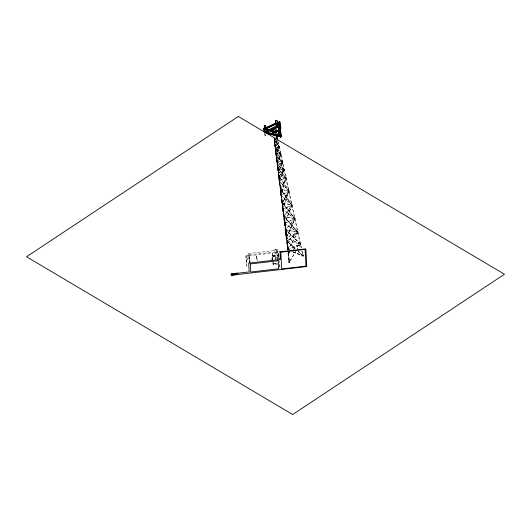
<?xml version="1.0" encoding="UTF-8"?>
<svg xmlns="http://www.w3.org/2000/svg" width="531" height="531" viewBox="0 0 531 531"><rect width="100%" height="100%" fill="white"/><g stroke="black" fill="none" stroke-linecap="round" stroke-linejoin="round"><path stroke-width="0.4" stroke-dasharray="2.65 1.99" d="M281.145 154.594L276.186 156.678L274.261 138.14M276.485 156.545L282.764 162.32L278.377 172.94L274.447 140.224M282.645 162.546L277.992 168.539L284.37 170.205L277.235 164.889C276.817 159.685 275.41 149.556 274.952 145.74M300.566 244.141L286.209 237.875L297.997 232.312L284.185 216.429M286.123 177.759L278.098 168.5L279.352 180.918L280.879 189.627L279.352 180.918L274.421 139.613M287.344 241.24L286.143 237.795L285.738 229.618C282.207 206.844 279.737 183.865 276.983 160.966L280.972 154.481L277.361 164.949L282.738 162.526M286.083 237.676L286.448 237.762L285.924 229.651L284.563 223.491L298.01 232.186M297.984 232.319L287.829 250.015L287.344 241.041L296.066 249.152M280.547 189.54L280.912 189.653L279.173 180.945L276.027 153.333L279.479 146.702L275.224 148.726L277.268 140.197M279.492 146.722L276.346 156.605L276.193 153.26L282.605 162.32M278.065 168.719L282.751 162.433L277.096 160.86L277.222 164.935L280.853 154.501M282.718 162.307L277.242 164.802L277.056 160.893L284.51 170.146M281.184 154.528L277.089 160.92L278.383 172.914L278.231 168.639M289.11 191.027L288.771 191.206L289.13 191.054L278.987 176.133L286.063 177.686L279.001 176.325L284.43 170.066L278.324 172.98L286.136 177.799L280.833 195.129M289.116 191.153L279.173 180.945L278.934 176.186L284.357 169.953M284.185 170.046L279.352 180.978L279.193 176.299M284.324 223.611L295.143 218.679L282.386 202.862L292.057 205.012L284.596 223.604L282.525 202.935L281.098 195.129L279.127 176.212L278.337 172.781L286.129 177.825L280.919 195.176L291.977 205.158L280.786 189.481L289.023 190.961L280.892 189.534M295.136 218.646L286.163 237.842L284.025 216.316L282.658 209.367L282.326 202.935L288.937 190.994L282.837 209.413L282.519 202.915L284.589 223.611L284.224 216.29L282.791 209.267L294.99 218.58M288.16 249.656L287.384 241.107L286.309 237.702L295.024 218.745L282.665 209.393L280.633 189.547L286.05 177.686L279.279 181.018L288.997 191.233L281.025 195.235L280.766 189.514L292.043 205.019L282.26 202.902M291.99 204.966L284.676 223.491M297.911 232.186L287.185 241.081L287.643 249.975L285.724 229.657L294.99 218.633L284.43 223.631L297.997 232.386L286.182 237.702L300.599 243.935M256.592 256.002L257.329 260.648M282.724 162.38L276.186 156.599L275.038 145.567L281.058 154.567L277.162 161.012M282.731 162.433L276.08 156.579L276.452 156.486M289.037 191.12L278.928 176.239L284.443 170.039L276.99 160.986L282.665 162.307M277.441 164.783L284.43 170.006L277.859 168.579L286.083 177.719L279.206 180.991L284.204 170.159M292.11 205.125L282.678 209.413L280.839 189.487M284.304 216.356L286.342 237.788L295.03 218.692L282.326 202.961L288.764 191.08M282.565 209.34L283.01 209.38M280.879 195.076L292.05 204.993L284.55 223.651M300.373 244.16L285.764 229.591L297.937 232.253L287.211 241.074L287.988 249.67L287.105 241.074L294.911 248.123M286.003 229.545L285.632 229.724L297.991 232.419L287.244 241.213L294.771 248.203M277.978 168.526L278.29 173.02L284.437 170.039M277.474 164.922L277.043 164.882M289.03 191.16L280.912 195.156L280.64 189.594L286.129 177.819M281.072 154.548L275.363 148.527L275.211 145.726L276.95 140.635M294.917 218.732L284.065 216.382L297.864 232.439L284.025 216.323L291.897 205.006L284.185 216.382L294.937 218.633M276.346 156.519L279.273 146.616M282.465 202.882L294.871 218.765M294.951 218.832L285.744 229.717L300.5 244.134M287.304 241.054L300.486 243.948M287.696 249.875L300.526 243.981L285.731 229.697L286.07 229.584M280.892 154.68L275.211 148.707L279.485 146.742M282.804 209.28L288.751 191.18M288.964 191.147L282.426 203.028M280.979 154.621L275.045 145.673L279.366 146.689L276.127 153.413L281.012 154.461M279.565 260.163L278.158 251.13L276.797 251.296L278.038 251.316L278.835 256.002M283.926 216.329L284.317 216.25M274.255 137.994L279.346 146.729L274.142 140.25M286.209 237.709L286.289 237.715M282.771 209.274L292.017 204.986M293.059 249.55L300.513 244.094L297.645 248.78M278.105 172.894L284.35 170M257.196 260.661L256.486 256.055L257.316 260.648M284.37 223.657L284.065 216.23M285.87 229.611L287.822 249.955M292.959 249.397L300.506 243.988L297.486 248.681M284.404 170.066L277.242 164.869M276.326 156.592L280.945 154.481L276.054 153.393L282.718 162.42L278.111 172.86M277.262 139.401L275.217 148.653L281.052 154.561M249.882 263.449L249.158 257.668M287.775 250.041L300.486 244.028M276.777 140.576L275.164 145.766M276.246 153.393L275.914 153.34L280.932 154.621M275.184 145.7L275.211 148.707L279.094 146.841M291.884 205.046L280.826 189.6M274.222 140.337L279.346 146.742M274.102 138.093L279.24 146.908M274.361 140.297L279.226 146.709M287.669 249.922L297.858 232.266M275.343 148.607L274.242 139.626M289.999 260.754L295.813 251.349M290.152 260.854L295.973 251.442M245.999 256.108L246.61 266.091L245.999 256.108L248.86 253.539L276.751 250.32L277.341 258.723L277.109 257.256M249.059 257.455L246.198 260.024L246.371 261.431M246.231 260.621L249.092 258.053M246.464 265.148L246.922 264.737M275.343 148.667L275.463 148.693M274.228 140.25L275.556 139.567M274.248 140.436L275.609 139.746M274.939 145.706L275.29 145.534M276.89 161.006L277.262 160.827M265.699 135.325L264.644 134.761A1.341 0.823 -8.8 0 0 265.414 135.465L265.447 133.719M275.244 259.214L274.812 249.663L277.773 249.497L274.839 249.835L275.005 252.975L277.939 252.637L277.746 249.324M250.274 263.356L249.052 254.794L276.976 251.787M246.583 255.584L249.132 255.292M249.105 255.789L272.197 253.128L272.98 261.405M246.145 257.05L249.344 256.679L249.052 254.794M272.602 255.776L278.821 255.126M272.609 255.862L278.675 255.145L278.914 259.068M272.668 256.201L278.649 255.511M272.675 256.287L278.742 255.57L279.067 259.088M272.728 256.579L278.901 255.869M249.417 262.082L249.344 261.046L249.743 261L249.935 262.254M249.397 262.035L249.796 261.995L249.743 261M273.02 263.781L277.56 263.157M273.073 264.106L277.627 263.575L273.087 264.206M272.197 253.128L273.146 264.624L277.773 264.093M275.058 145.56L279.459 146.815M274.308 140.277L287.556 249.982M277.096 164.789L277.494 164.889M279.525 180.958L279.074 180.918L279.432 181.038M282.651 209.26L283.016 209.353M282.558 209.373L282.917 209.46M274.354 140.244L274.062 137.947M292.9 251.827L303.042 255.643M292.84 251.979L302.975 255.816L292.833 251.999M278.828 259.075L278.808 255.159M298.395 251.336L302.491 255.126M278.41 141.877L301.508 247.911M302.172 251.03L303.208 255.71M277.852 141.127L301.13 247.97M301.787 251.09L302.823 255.769M265.168 133.852L265.414 135.465M264.392 133.148L264.644 134.841M277.939 252.637L275.005 252.975M279.425 264.63L279.983 268.201L279.605 260.967M277.388 259.705L276.751 250.32M277.036 259.559L276.611 256.812L275.277 256.964L275.708 259.719M272.781 259.354L272.463 257.289L271.129 257.442L271.553 260.197M249.344 261.046L249.537 262.301M274.547 139.56L288.519 249.278M274.162 139.6L288.141 249.318M274.474 140.303L287.941 249.942M288.32 253.194L289.236 260.502M287.935 253.227L289.05 262.161M288.539 253.546L289.169 260.575M273.02 262.214L273.146 264.624M249.344 256.679L249.65 262.5M248.86 253.539L249.291 261.823M302.365 255.258L298.276 251.455L302.351 255.272M289.003 260.595L288.353 253.566L288.99 260.595"/><path stroke-width="0.8" d="M273.246 132.465L273.146 132.126M277.381 138.73L277.633 138.81M273.306 130.56L273.332 130.307M264.451 129.697L264.69 131.27M280.109 127.208L279.498 123.252M280.507 135.458L279.923 131.456L279.784 131.827L279.054 131.403L279.744 131.569M289.408 262.068L289.309 262.148M288.652 252.683L288.831 252.451M303.022 255.809L302.989 255.836M267.153 133.639L278.914 136.454L279.704 136.069L279.187 126.119L278.37 125.927L264.763 132.498L264.159 128.562L264.186 129.139L264.159 128.562L275.609 123.026M264.299 129.856L278.689 122.9L279.2 132.85M279.658 121.599L278.967 122.475L280.262 128.993A1.341 0.823 -8.8 0 0 280.952 128.117L279.658 121.599L280.66 128.044L279.963 128.92M278.656 123.278L279.412 123.537L278.629 123.185M271.832 134.124L273.352 131.668L271.759 133.673L272.303 134.237L273.823 131.781L272.303 134.237M280.262 128.993L279.883 126.511L279.167 126.511M279.392 130.692L280.381 129.889L281.377 136.334A1.341 0.823 -8.8 0 1 280.687 137.21L279.684 130.765A1.341 0.823 -8.8 0 0 280.381 129.889M279.93 131.469L280.063 133.181M279.784 131.827L279.047 131.237L279.744 131.522M275.669 134.987L278.802 135.737L279.054 135.418L278.583 126.232M280.288 135.06C278.894 133.719 281.005 135.538 279.598 134.894M280.388 137.137L281.085 136.268L280.083 129.823M280.063 127.248L279.452 123.311M264.265 132.345L263.641 128.316L264.703 128.88M266.589 127.779L271.6 125.356M276.113 126.245L264.657 131.788L264.936 132.04L264.438 128.821M267.086 131.004L273.531 127.891M266.482 132.066L278.649 126.186L279.167 136.135L279.704 136.069L279.094 132.133M273.292 131.19L271.354 129.425L271.812 129.206L273.75 130.971L273.677 130.52L273.226 130.739L271.772 129.411M276.843 136.016L277.467 135.438M276.306 137.549L277.082 138.252A1.341 0.823 -8.8 0 1 276.306 137.549L275.808 134.323M276.863 135.817L277.706 135.491L276.903 136.075M231.171 274.003L249.172 271.925L248.714 263.15L280.395 259.493L279.996 251.827L305.876 248.84L306.792 266.535L231.237 275.257L231.171 274.003L237.696 273.093M231.237 275.257L237.755 274.348M275.503 120.763L276.963 120.384A1.341 0.823 -8.8 0 0 275.496 120.55L276.505 127.208L277.959 126.829A1.341 0.823 -8.8 0 0 276.492 126.995L276.505 127.208M278.257 125.21L279.074 125.402L279.591 135.352L266.509 132.418M275.436 130.832L278.802 130.44L278.888 131.223L275.523 131.615L275.436 130.832L275.45 131.164L278.815 130.772M278.868 130.891L275.523 131.615M265.268 132.637L266.721 132.259A1.341 0.823 -8.8 0 0 265.254 132.431L264.259 125.986A1.341 0.823 -8.8 0 1 265.726 125.814L266.735 132.465M289.149 252.278L289.169 252.776L288.373 252.869L289.083 251.86M303.367 255.438L302.564 255.53L302.504 255.112L302.59 256.028L303.393 255.935L303.301 255.019M289.654 261.896L289.68 262.394L288.877 262.48L289.574 261.411M278.37 125.927L277.759 121.991L278.576 122.183L279.187 126.119M279.133 126.418L279.824 126.584M276.551 127.055L278.377 127.493M266.004 129.192L269.144 129.942M270.71 130.321L276.206 131.635M267.684 130.287L264.265 129.279L277.872 122.701L278.543 125.469M270.04 130.845L276.312 132.345M266.648 130.414L268.221 130.792M269.788 131.164L272.927 131.914M274.494 132.292L276.06 132.664M279.558 134.635L280.249 134.801M266.257 132.737L269.39 133.487M265.832 132.942L279.167 136.135L278.669 132.909L278.802 135.737M277.759 121.991L278.576 122.183L278.735 125.243M272.224 129.192L273.677 130.52M280.308 134.735L280.687 137.21M276.963 120.384L277.972 127.035M275.496 120.55L276.492 126.995M276.737 134.091L277.361 138.113M276.591 137.41L275.31 131.104A1.341 0.823 -8.8 0 0 275.39 131.409M288.28 251.953L288.346 252.371M288.778 261.504L288.851 261.989M263.927 128.177L264.551 132.206M279.93 251.409L279.996 251.827M279.047 131.237L279.094 131.661M278.151 122.96L278.689 133.447L276.352 134.575L267.757 132.524L267.677 130.911M278.078 123.006L278.317 127.599M265.726 125.814L264.259 125.986M264.192 128.96A1.341 0.823 -8.8 0 1 263.641 128.316M279.956 121.672A1.341 0.823 -8.8 0 1 279.571 122.369M238.319 116.468L26.55 256.752L292.681 414.532L504.45 274.248L238.319 116.468M276.034 128.628L270.252 131.422L276.253 132.856L276.034 128.628M305.099 249.431L280.826 252.232L281.689 268.932L305.962 266.131L305.099 249.431M278.264 260.741L250.366 263.96L250.785 271.998L278.682 268.779L278.264 260.741"/></g></svg>
